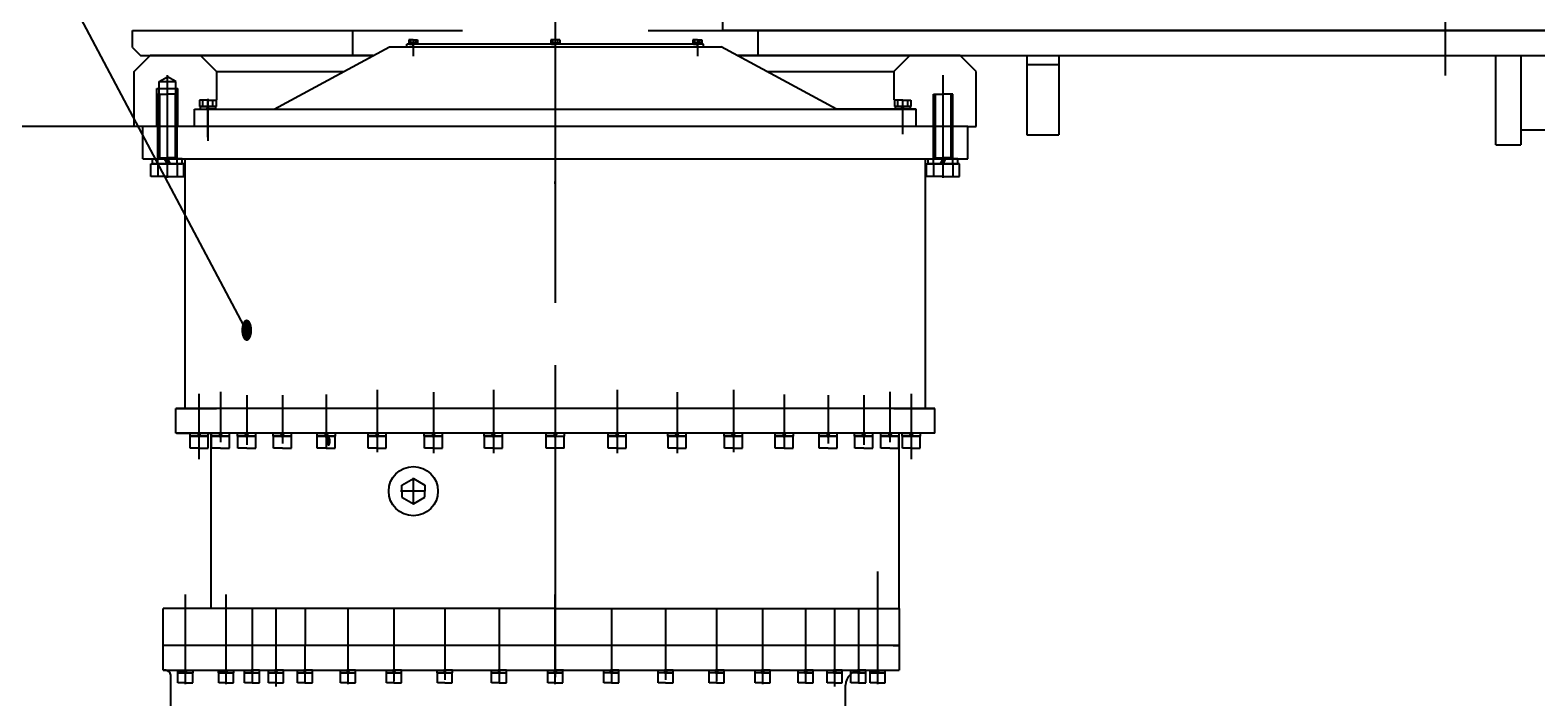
# Model space of a CAD drawing. Header units: millimetres. Extents: x 0 to 21000, y -315 to 14850.
# Drawn here: x 4672 to 7694, y 10352 to 11690 of the extents above; entities that cross this region are included whole.
import ezdxf
from ezdxf.enums import TextEntityAlignment as Align

# ---------------------------------------------------------------- set-up
doc = ezdxf.new("R2010")
doc.units = ezdxf.units.MM
doc.header["$LTSCALE"] = 500
doc.linetypes.add('F', pattern=[0.75, 0.5, -0.25])
doc.linetypes.add('G', pattern=[2, 1.25, -0.25, 0.25, -0.25])
for name, color, linetype in [('01', 7, 'Continuous'), ('02', 1, 'Continuous'), ('04', 2, 'F'), ('05', 142, 'G'), ('08', 1, 'Continuous'), ('11', 3, 'Continuous')]:
    doc.layers.add(name, color=color, linetype=linetype)
doc.styles.get("Standard").update_dxf_attribs({"font": 'isocp', "width": 0.707, "bigfont": 'intecad.shx'})
doc.dimstyles.new('INTE', dxfattribs={"dimscale": 50, "dimtxt": 3.5, "dimasz": 3, "dimexe": 3, "dimexo": 0, "dimgap": 1, "dimtad": 1, "dimdec": 0, "dimdsep": 46, "dimtxsty": 'Standard', "dimcen": 0, "dimclrd": 1, "dimclre": 1, "dimclrt": 3, "dimaunit": 1, "dimadec": 0, "dimazin": 0, "dimtfac": 1, "dimtmove": 0, "dimatfit": 0, "dimfxl": 1, "dimarcsym": 0})

# ---------------------------------------------------------------- blocks, each defined once
blk = doc.blocks.new('*U19')
at = {"layer": '01'}
for p, q in [((-25, 0), (-25, 33.2)), ((-25, 33.2), (0, 33.2)), ((0, 33.2), (0, 0)), ((0, 19.5), (-25, 19.5)), ((-25, 0), (-25, -33.2)), ((0, 19.5), (140, 19.5)), ((0, -33.2), (0, 0)), ((12, 19.5), (12, 0)), ((12, -19.5), (12, 0)), ((140, 19.5), (140, 0)), ((140, -19.5), (140, 0)), ((0, -19.5), (-25, -19.5)), ((0, -19.5), (140, -19.5)), ((-25, -33.2), (0, -33.2))]:
    blk.add_line(p, q, dxfattribs=at)
at = {"layer": '02'}
for p, q in [((140, 15.6), (12, 15.6)), ((140, -15.6), (12, -15.6))]:
    blk.add_line(p, q, dxfattribs=at)
at = {"layer": '05'}
blk.add_line((-28.1, 0), (143.5, 0), dxfattribs=at)
blk = doc.blocks.new('*U20')
at = {"layer": '01'}
for p, q in [((-29.7, 10), (-29.7, 0)), ((0, 10), (-29.7, 10)), ((-29.7, 0), (0, 0)), ((0, 0), (-5.8, 10)), ((0, 10), (5.8, 0)), ((0, 10), (29.7, 10)), ((29.7, 0), (0, 0)), ((29.7, 10), (29.7, 0))]:
    blk.add_line(p, q, dxfattribs=at)
at = {"layer": '05'}
blk.add_line((0, 12.1), (0, -2.1), dxfattribs=at)
blk = doc.blocks.new('*U49')
at = {"layer": '01'}
for p, q in [((-15.1, 5), (-15.1, 0)), ((0, 5), (-15.1, 5)), ((-15.1, 0), (0, 0)), ((0, 0), (-2.9, 5)), ((0, 5), (2.9, 0)), ((0, 5), (15.1, 5)), ((15.1, 0), (0, 0)), ((15.1, 5), (15.1, 0))]:
    blk.add_line(p, q, dxfattribs=at)
at = {"layer": '05'}
blk.add_line((0, 7.1), (0, -2.1), dxfattribs=at)
blk = doc.blocks.new('*U51')
at = {"layer": '01'}
for p, q in [((-18.3, 6), (-18.3, 0)), ((0, 6), (-18.3, 6)), ((-18.3, 0), (0, 0)), ((0, 0), (-3.5, 6)), ((0, 6), (3.5, 0)), ((0, 6), (18.3, 6)), ((18.3, 0), (0, 0)), ((18.3, 6), (18.3, 0))]:
    blk.add_line(p, q, dxfattribs=at)
at = {"layer": '05'}
blk.add_line((0, 8.1), (0, -2.1), dxfattribs=at)
blk = doc.blocks.new('*U52')
at = {"layer": '01'}
for p, q in [((0, 25.4), (-23, 12.2)), ((-23, 12.2), (-23, 0)), ((-23, -12.2), (-23, 0)), ((23, 12.2), (0, 25.4)), ((23, 0), (23, 12.2)), ((23, 0), (23, -12.2)), ((0, -25.4), (-23, -12.2)), ((23, -12.2), (0, -25.4))]:
    blk.add_line(p, q, dxfattribs=at)
at = {"layer": '05'}
for p, q in [((-24.7, 0), (25.5, 0)), ((0, 27), (0, -26.6))]:
    blk.add_line(p, q, dxfattribs=at)
blk = doc.blocks.new('*U53')
at = {"layer": '01'}
for p, q in [((-7.7, 2.6), (-7.7, 0)), ((0, 2.6), (-7.7, 2.6)), ((-7.7, 0), (0, 0)), ((0, 0), (-1.5, 2.6)), ((0, 2.6), (1.5, 0)), ((0, 2.6), (7.7, 2.6)), ((7.7, 0), (0, 0)), ((7.7, 2.6), (7.7, 0))]:
    blk.add_line(p, q, dxfattribs=at)
at = {"layer": '05'}
blk.add_line((0, 4.7), (0, -2.1), dxfattribs=at)
blk = doc.blocks.new('*U50')
at = {"layer": '01'}
for p, q in [((-15.1, 5), (-15.1, 0)), ((0, 5), (-15.1, 5)), ((-15.1, 0), (0, 0)), ((0, 0), (-2.9, 5)), ((0, 5), (2.9, 0)), ((0, 5), (15.1, 5)), ((15.1, 0), (0, 0)), ((15.1, 5), (15.1, 0))]:
    blk.add_line(p, q, dxfattribs=at)
at = {"layer": '05'}
blk.add_line((0, 7.1), (0, -2.1), dxfattribs=at)
blk = doc.blocks.new('*D79')
at = {"layer": '08', "color": 1, "lineweight": -2}
for p, q in [((4880.6, 11497), (3848.3, 11497)), ((3998.3, 11347), (3998.3, 6388.8)), ((4880.6, 6238.8), (3848.3, 6238.8))]:
    blk.add_line(p, q, dxfattribs=at)
at = {"layer": '08', "color": 1}
for points in [[(3973.3, 11347), (4023.3, 11347), (3998.3, 11497)], [(3973.3, 6388.8), (4023.3, 6388.8), (3998.3, 6238.8)]]:
    blk.add_solid(points, dxfattribs=at)
at = {"layer": 'Defpoints', "color": 0}
for p in [(4880.6, 11497), (3998.3, 6238.8), (4880.6, 6238.8)]:
    blk.add_point(p, dxfattribs=at)
at = {"layer": '08', "color": 3, "insert": (3860.8, 8867.9), "char_height": 175, "attachment_point": 5, "rotation": 90}
blk.add_mtext('5258', dxfattribs=at)

msp = doc.modelspace()

# ---------------------------------------------------------------- linework, layer by layer
for p, q in [((4877.1, 11689.4), (5538.8, 11689.4)), ((4877.1, 11655.4), (4877.1, 11689.4)), ((5911.3, 11689.4), (7967.1, 11689.4)), ((4877.1, 11655.4), (4893.1, 11639.4)), ((4880.6, 11607.4), (4912.6, 11639.4)), ((4893.1, 11639.4), (5360, 11639.4)), ((5360, 11639.4), (4912.6, 11639.4)), ((6090.2, 11639.4), (7967.1, 11639.4)), ((6537.6, 11639.4), (6090.2, 11639.4)), ((6569.6, 11607.4), (6537.6, 11639.4)), ((6671.1, 11639.4), (6671.1, 11480.4)), ((6671.1, 11639.4), (6735.1, 11639.4)), ((6735.1, 11639.4), (6735.1, 11480.4)), ((7612.1, 11460.4), (7612.1, 11639.4)), ((7662.1, 11639.4), (7662.1, 11487.4)), ((7662.1, 11639.4), (7662.1, 11461.4)), ((4880.6, 11497), (4880.6, 11607.4)), ((6569.6, 11497), (6569.6, 11607.4)), ((6735.1, 11620.4), (6671.1, 11620.4)), ((7662.1, 11490.4), (7967.1, 11490.4)), ((6671.1, 11480.4), (6735.1, 11480.4)), ((7662.1, 11464.4), (7662.1, 11460.4))]:
    msp.add_line(p, q)
at = {"layer": '01'}
for p, q in [((6061.1, 11689.4), (6061.1, 12272.4)), ((5431.2, 11671), (5431.2, 11664.6)), ((5440.1, 11671), (5431.2, 11671)), ((5435.1, 11664.6), (5435.1, 11671)), ((5440.1, 11671), (5449, 11671)), ((5445.1, 11664.6), (5445.1, 11671)), ((5449, 11671), (5449, 11664.6)), ((5734, 11671), (5716.2, 11671)), ((5716.2, 11671), (5716.2, 11664.6)), ((5720.1, 11664.6), (5720.1, 11671)), ((5730.1, 11664.6), (5730.1, 11671)), ((5734, 11671), (5734, 11664.6)), ((6010.1, 11671), (6001.2, 11671)), ((6001.2, 11671), (6001.2, 11664.6)), ((6005.1, 11664.6), (6005.1, 11671)), ((6010.1, 11671), (6019, 11671)), ((6015.1, 11664.6), (6015.1, 11671)), ((6019, 11671), (6019, 11664.6)), ((7985.1, 11689.4), (6061.1, 11689.4)), ((5161.1, 11532), (5392.6, 11657)), ((5392.6, 11657), (6057.6, 11657)), ((6022.6, 11662), (5427.6, 11662)), ((5427.6, 11657), (5427.6, 11662)), ((5427.6, 11660), (5427.6, 11662)), ((5431.2, 11664.6), (5440.1, 11664.6)), ((5449, 11664.6), (5440.1, 11664.6)), ((5716.2, 11664.6), (5734, 11664.6)), ((6001.2, 11664.6), (6010.1, 11664.6)), ((6019, 11664.6), (6010.1, 11664.6)), ((6022.6, 11657), (6022.6, 11662)), ((6289, 11532), (6057.6, 11657)), ((5011.6, 11549.5), (5011.6, 11537)), ((5028.1, 11549.5), (5011.6, 11549.5)), ((5018.1, 11537), (5018.1, 11549.5)), ((5028.1, 11549.5), (5044.6, 11549.5)), ((5038.1, 11537), (5038.1, 11549.5)), ((5044.6, 11549.5), (5044.6, 11537)), ((5044.9, 11550.5), (5045.6, 11550.5)), ((6405.3, 11550.5), (6404.6, 11550.5)), ((6405.6, 11549.5), (6405.6, 11537)), ((6422.1, 11549.5), (6405.6, 11549.5)), ((6412.1, 11537), (6412.1, 11549.5)), ((6422.1, 11549.5), (6438.5, 11549.5)), ((6432.1, 11537), (6432.1, 11549.5)), ((6438.5, 11549.5), (6438.5, 11537)), ((6483.6, 11422), (6483.6, 11562)), ((6483.6, 11562), (6503.1, 11562)), ((6522.6, 11562), (6503.1, 11562)), ((6522.6, 11422), (6522.6, 11562)), ((5001.1, 11532), (6449, 11532)), ((5001.1, 11532), (5161.1, 11532)), ((5001.1, 11497), (5001.1, 11532)), ((5011.6, 11537), (5028.1, 11537)), ((5044.6, 11537), (5028.1, 11537)), ((6449, 11532), (6289, 11532)), ((6405.6, 11537), (6422.1, 11537)), ((6438.5, 11537), (6422.1, 11537)), ((6449, 11497), (6449, 11532)), ((6449, 11497), (6449, 11532)), ((4897.6, 11497), (4880.6, 11497)), ((6552.6, 11497), (6569.6, 11497)), ((7612.1, 11460.4), (7662.1, 11460.4)), ((6483.6, 11434), (6503.1, 11434)), ((6522.6, 11434), (6503.1, 11434)), ((6469.9, 11422), (6503.1, 11422)), ((6469.9, 11397), (6469.9, 11422)), ((6503.1, 11397), (6469.9, 11397)), ((6483.6, 11422), (6483.6, 11397)), ((6536.3, 11422), (6503.1, 11422)), ((6503.1, 11397), (6536.3, 11397)), ((6522.6, 11422), (6522.6, 11397)), ((6536.3, 11397), (6536.3, 11422)), ((4992.7, 10852), (4992.7, 10876)), ((4992.7, 10876), (5010.7, 10876)), ((5010.7, 10852), (4992.7, 10852)), ((4998.7, 10876), (5010.7, 10876)), ((5028.7, 10876), (5010.7, 10876)), ((5022.7, 10876), (5010.7, 10876)), ((5010.7, 10852), (5028.7, 10852)), ((5028.7, 10852), (5028.7, 10876)), ((5035.6, 10852), (5035.6, 10876)), ((5035.6, 10876), (5053.6, 10876)), ((5053.6, 10852), (5035.6, 10852)), ((5041.6, 10876), (5053.6, 10876)), ((5071.6, 10876), (5053.6, 10876)), ((5065.6, 10876), (5053.6, 10876)), ((5053.6, 10852), (5071.6, 10852)), ((5071.6, 10852), (5071.6, 10876)), ((5088.2, 10876), (5106.2, 10876)), ((5088.2, 10852), (5088.2, 10876)), ((5106.2, 10852), (5088.2, 10852)), ((5094.2, 10876), (5106.2, 10876)), ((5124.2, 10876), (5106.2, 10876)), ((5118.2, 10876), (5106.2, 10876)), ((5106.2, 10852), (5124.2, 10852)), ((5124.2, 10852), (5124.2, 10876)), ((5159.7, 10852), (5159.7, 10876)), ((5159.7, 10876), (5177.7, 10876)), ((5177.7, 10852), (5159.7, 10852)), ((5165.7, 10876), (5177.7, 10876)), ((5195.7, 10876), (5177.7, 10876)), ((5189.7, 10876), (5177.7, 10876)), ((5177.7, 10852), (5195.7, 10852)), ((5195.7, 10852), (5195.7, 10876)), ((5247.8, 10876), (5265.8, 10876)), ((5247.8, 10852), (5247.8, 10876)), ((5265.8, 10852), (5247.8, 10852)), ((5253.8, 10876), (5265.8, 10876)), ((5283.8, 10876), (5265.8, 10876)), ((5277.8, 10876), (5265.8, 10876)), ((5265.8, 10852), (5283.8, 10852)), ((5283.8, 10852), (5283.8, 10876)), ((5349.8, 10852), (5349.8, 10876)), ((5349.8, 10876), (5367.8, 10876)), ((5367.8, 10852), (5349.8, 10852)), ((5355.8, 10876), (5367.8, 10876)), ((5385.8, 10876), (5367.8, 10876)), ((5379.8, 10876), (5367.8, 10876)), ((5367.8, 10852), (5385.8, 10852)), ((5385.8, 10852), (5385.8, 10876)), ((5462.7, 10852), (5462.7, 10876)), ((5462.7, 10876), (5480.7, 10876)), ((5480.7, 10852), (5462.7, 10852)), ((5468.7, 10876), (5480.7, 10876)), ((5498.7, 10876), (5480.7, 10876)), ((5492.7, 10876), (5480.7, 10876)), ((5480.7, 10852), (5498.7, 10852)), ((5498.7, 10852), (5498.7, 10876)), ((5583, 10852), (5583, 10876)), ((5583, 10876), (5601, 10876)), ((5601, 10852), (5583, 10852)), ((5589, 10876), (5601, 10876)), ((5619, 10876), (5601, 10876)), ((5613, 10876), (5601, 10876)), ((5601, 10852), (5619, 10852)), ((5619, 10852), (5619, 10876)), ((5707.1, 10852), (5707.1, 10876)), ((5707.1, 10876), (5743.1, 10876)), ((5743.1, 10852), (5707.1, 10852)), ((5743.1, 10852), (5743.1, 10876)), ((5831.2, 10852), (5831.2, 10876)), ((5831.2, 10876), (5849.2, 10876)), ((5849.2, 10852), (5831.2, 10852)), ((5837.2, 10876), (5849.2, 10876)), ((5867.2, 10876), (5849.2, 10876)), ((5861.2, 10876), (5849.2, 10876)), ((5849.2, 10852), (5867.2, 10852)), ((5867.2, 10852), (5867.2, 10876)), ((5951.4, 10852), (5951.4, 10876)), ((5951.4, 10876), (5969.4, 10876)), ((5969.4, 10852), (5951.4, 10852)), ((5957.4, 10876), (5969.4, 10876)), ((5987.4, 10876), (5969.4, 10876)), ((5981.4, 10876), (5969.4, 10876)), ((5969.4, 10852), (5987.4, 10852)), ((5987.4, 10852), (5987.4, 10876)), ((6064.4, 10852), (6064.4, 10876)), ((6064.4, 10876), (6082.4, 10876)), ((6082.4, 10852), (6064.4, 10852)), ((6070.4, 10876), (6082.4, 10876)), ((6100.4, 10876), (6082.4, 10876)), ((6094.4, 10876), (6082.4, 10876)), ((6082.4, 10852), (6100.4, 10852)), ((6100.4, 10852), (6100.4, 10876)), ((6166.4, 10852), (6166.4, 10876)), ((6166.4, 10876), (6184.4, 10876)), ((6184.4, 10852), (6166.4, 10852)), ((6172.4, 10876), (6184.4, 10876)), ((6202.4, 10876), (6184.4, 10876)), ((6196.4, 10876), (6184.4, 10876)), ((6184.4, 10852), (6202.4, 10852)), ((6202.4, 10852), (6202.4, 10876)), ((6254.5, 10852), (6254.5, 10876)), ((6254.5, 10876), (6272.5, 10876)), ((6272.5, 10852), (6254.5, 10852)), ((6260.5, 10876), (6272.5, 10876)), ((6290.5, 10876), (6272.5, 10876)), ((6284.5, 10876), (6272.5, 10876)), ((6272.5, 10852), (6290.5, 10852)), ((6290.5, 10852), (6290.5, 10876)), ((6325.9, 10852), (6325.9, 10876)), ((6325.9, 10876), (6343.9, 10876)), ((6343.9, 10852), (6325.9, 10852)), ((6331.9, 10876), (6343.9, 10876)), ((6361.9, 10876), (6343.9, 10876)), ((6355.9, 10876), (6343.9, 10876)), ((6343.9, 10852), (6361.9, 10852)), ((6361.9, 10852), (6361.9, 10876)), ((6378.5, 10852), (6378.5, 10876)), ((6378.5, 10876), (6396.5, 10876)), ((6396.5, 10852), (6378.5, 10852)), ((6384.5, 10876), (6396.5, 10876)), ((6414.5, 10876), (6396.5, 10876)), ((6408.5, 10876), (6396.5, 10876)), ((6396.5, 10852), (6414.5, 10852)), ((6414.5, 10852), (6414.5, 10876)), ((6421.4, 10876), (6439.4, 10876)), ((6421.4, 10852), (6421.4, 10876)), ((6439.4, 10852), (6421.4, 10852)), ((6427.4, 10876), (6439.4, 10876)), ((6457.4, 10876), (6439.4, 10876)), ((6451.4, 10876), (6439.4, 10876)), ((6439.4, 10852), (6457.4, 10852)), ((6457.4, 10852), (6457.4, 10876)), ((4938.6, 10407), (4938.6, 10531)), ((5725.1, 10456.5), (4938.6, 10456.5)), ((6408.3, 10456.5), (5725.1, 10456.5)), ((6415.1, 10456.5), (5725.1, 10456.5)), ((6402.9, 10456.5), (6415.1, 10456.5)), ((4943.6, 10407), (4938.6, 10407)), ((4938.6, 10407), (6348.5, 10407)), ((4966.5, 10406.9), (4983.3, 10406.9)), ((4968.3, 10381.9), (4968.3, 10401.9)), ((4968.3, 10401.9), (4983.3, 10401.9)), ((5000.1, 10406.9), (4983.3, 10406.9)), ((4998.3, 10401.9), (4983.3, 10401.9)), ((4998.3, 10381.9), (4998.3, 10401.9)), ((5035.1, 10407), (6415.1, 10407)), ((5048.1, 10406.9), (5064.9, 10406.9)), ((5049.9, 10401.9), (5064.9, 10401.9)), ((5049.9, 10381.9), (5049.9, 10401.9)), ((5081.7, 10406.9), (5064.9, 10406.9)), ((5079.9, 10401.9), (5064.9, 10401.9)), ((5079.9, 10381.9), (5079.9, 10401.9)), ((5102, 10402), (5117, 10402)), ((5102, 10382), (5102, 10402)), ((5132, 10382), (5132, 10402)), ((5149.7, 10382), (5149.7, 10402)), ((5149.7, 10402), (5164.7, 10402)), ((5179.7, 10382), (5179.7, 10402)), ((5207.8, 10382), (5207.8, 10402)), ((5207.8, 10402), (5222.8, 10402)), ((5237.8, 10382), (5237.8, 10402)), ((5294.2, 10382), (5294.2, 10402)), ((5294.2, 10402), (5309.2, 10402)), ((5324.2, 10382), (5324.2, 10402)), ((5386.5, 10402), (5401.5, 10402)), ((5386.5, 10382), (5386.5, 10402)), ((5416.5, 10382), (5416.5, 10402)), ((5488.6, 10402), (5503.6, 10402)), ((5488.6, 10382), (5488.6, 10402)), ((5518.6, 10382), (5518.6, 10402)), ((5597.5, 10382), (5597.5, 10402)), ((5597.5, 10402), (5612.5, 10402)), ((5627.5, 10382), (5627.5, 10402)), ((5708.3, 10407), (5725.1, 10407)), ((5708.3, 10407), (5725.1, 10407)), ((5710.1, 10382), (5710.1, 10402)), ((5710.1, 10402), (5725.1, 10402)), ((5710.1, 10402), (5725.1, 10402)), ((5710.1, 10382), (5710.1, 10402)), ((5741.8, 10407), (5725.1, 10407)), ((5741.8, 10407), (5725.1, 10407)), ((5740.1, 10402), (5725.1, 10402)), ((5740.1, 10402), (5725.1, 10402)), ((5740.1, 10382), (5740.1, 10402)), ((5740.1, 10382), (5740.1, 10402)), ((5822.7, 10382), (5822.7, 10402)), ((5852.7, 10402), (5837.7, 10402)), ((5852.7, 10382), (5852.7, 10402)), ((5931.5, 10382), (5931.5, 10402)), ((5961.5, 10402), (5946.5, 10402)), ((5961.5, 10382), (5961.5, 10402)), ((6033.7, 10382), (6033.7, 10402)), ((6063.7, 10402), (6048.7, 10402)), ((6063.7, 10382), (6063.7, 10402)), ((6126, 10382), (6126, 10402)), ((6156, 10402), (6141, 10402)), ((6156, 10382), (6156, 10402)), ((6212.3, 10382), (6212.3, 10402)), ((6242.3, 10402), (6227.3, 10402)), ((6242.3, 10382), (6242.3, 10402)), ((6270.5, 10382), (6270.5, 10402)), ((6270.5, 10382), (6270.5, 10402)), ((6300.5, 10402), (6285.5, 10402)), ((6300.5, 10402), (6285.5, 10402)), ((6300.5, 10382), (6300.5, 10402)), ((6300.5, 10382), (6300.5, 10402)), ((6318.1, 10382), (6318.1, 10402)), ((6318.1, 10382), (6318.1, 10402)), ((6348.1, 10402), (6333.1, 10402)), ((6348.1, 10402), (6333.1, 10402)), ((6348.1, 10382), (6348.1, 10402)), ((6348.1, 10382), (6348.1, 10402)), ((6355.3, 10406.9), (6372.1, 10406.9)), ((6357.1, 10381.9), (6357.1, 10401.9)), ((6357.1, 10401.9), (6372.1, 10401.9)), ((6388.8, 10406.9), (6372.1, 10406.9)), ((6387.1, 10401.9), (6372.1, 10401.9)), ((6387.1, 10381.9), (6387.1, 10401.9)), ((4953.6, 10263), (4953.6, 10397)), ((4983.3, 10381.9), (4968.3, 10381.9)), ((4983.3, 10381.9), (4998.3, 10381.9)), ((5064.9, 10381.9), (5049.9, 10381.9)), ((5064.9, 10381.9), (5079.9, 10381.9)), ((5117, 10382), (5102, 10382)), ((5117, 10382), (5132, 10382)), ((5164.7, 10382), (5149.7, 10382)), ((5164.7, 10382), (5179.7, 10382)), ((5222.8, 10382), (5207.8, 10382)), ((5222.8, 10382), (5237.8, 10382)), ((5309.2, 10382), (5294.2, 10382)), ((5309.2, 10382), (5324.2, 10382)), ((5401.5, 10382), (5386.5, 10382)), ((5401.5, 10382), (5416.5, 10382)), ((5503.6, 10382), (5488.6, 10382)), ((5503.6, 10382), (5518.6, 10382)), ((5612.5, 10382), (5597.5, 10382)), ((5612.5, 10382), (5627.5, 10382)), ((5725.1, 10382), (5710.1, 10382)), ((5725.1, 10382), (5710.1, 10382)), ((5725.1, 10382), (5740.1, 10382)), ((5725.1, 10382), (5740.1, 10382)), ((5837.7, 10382), (5822.7, 10382)), ((5837.7, 10382), (5852.7, 10382)), ((5946.5, 10382), (5931.5, 10382)), ((5946.5, 10382), (5961.5, 10382)), ((6048.7, 10382), (6033.7, 10382)), ((6048.7, 10382), (6063.7, 10382)), ((6141, 10382), (6126, 10382)), ((6141, 10382), (6156, 10382)), ((6227.3, 10382), (6212.3, 10382)), ((6227.3, 10382), (6242.3, 10382)), ((6285.5, 10382), (6270.5, 10382)), ((6285.5, 10382), (6270.5, 10382)), ((6285.5, 10382), (6300.5, 10382)), ((6285.5, 10382), (6300.5, 10382)), ((6307.6, 10313), (6307.6, 10377)), ((6333.1, 10382), (6318.1, 10382)), ((6333.1, 10382), (6318.1, 10382)), ((6333.1, 10382), (6348.1, 10382)), ((6333.1, 10382), (6348.1, 10382)), ((6372.1, 10381.9), (6357.1, 10381.9)), ((6372.1, 10381.9), (6387.1, 10381.9))]:
    msp.add_line(p, q, dxfattribs=at)
at = {"layer": '01', "color": 7, "linetype": 'Continuous'}
for p, q in [((5318.6, 11689.4), (5318.6, 11639.4)), ((6131.6, 11689.4), (6131.6, 11639.4)), ((5045.6, 11607.4), (5013.6, 11639.4)), ((6404.6, 11607.4), (6436.6, 11639.4)), ((5045.6, 11607.4), (5300.7, 11607.4)), ((5045.6, 11607.4), (5045.6, 11550.5)), ((6149.4, 11607.4), (6404.6, 11607.4)), ((6404.6, 11607.4), (6404.6, 11550.5)), ((4930.3, 11587), (4947.1, 11596.7)), ((4930.3, 11497), (4930.3, 11587)), ((4930.3, 11587), (4963.9, 11587)), ((4963.9, 11587), (4947.1, 11596.7)), ((4963.9, 11497), (4963.9, 11587)), ((4926.1, 11497), (4926.1, 11573)), ((4926.1, 11573), (4968.1, 11573)), ((4968.1, 11497), (4968.1, 11573)), ((6552.6, 11497), (4897.6, 11497)), ((4897.6, 11432), (4897.6, 11497)), ((6552.6, 11432), (6552.6, 11497)), ((4897.6, 11432), (6552.6, 11432)), ((4982.6, 10932), (4982.6, 11432)), ((4982.6, 10932), (4982.6, 11432)), ((6467.6, 10932), (6467.6, 11432)), ((6467.6, 10932), (6467.6, 11432)), ((6467.6, 10932), (6467.6, 11432)), ((6486.4, 10932), (4963.7, 10932)), ((4963.7, 10882), (4963.7, 10932)), ((4965.1, 10932), (5045.6, 10932)), ((6404.4, 10932), (6485.1, 10932)), ((6486.4, 10882), (6486.4, 10932)), ((6486.4, 10882), (6486.4, 10932)), ((6486.4, 10882), (4963.7, 10882)), ((4965.1, 10882), (5035.1, 10882)), ((5035.1, 10532), (5035.1, 10882)), ((5035.1, 10531), (5035.1, 10882)), ((6415.1, 10532), (6415.1, 10882)), ((6415.1, 10532), (6415.1, 10882)), ((6415.1, 10531), (6415.1, 10882)), ((5725.1, 10531), (4938.6, 10531)), ((5725.1, 10531), (5035.1, 10531)), ((5725.1, 10531), (6415.1, 10531)), ((5725.1, 10531), (6415.1, 10531)), ((6415.1, 10531), (6415.1, 10407)), ((6415.1, 10531), (6415.1, 10407))]:
    msp.add_line(p, q, dxfattribs=at)
at = {"layer": '01'}
msp.add_circle((5440.4, 10766), 49.4, dxfattribs=at)
for centre, radius, start, end in [((4943.6, 10397), 10, 0, 90), ((6337.6, 10377), 30, 90, 180)]:
    msp.add_arc(centre, radius, start, end, dxfattribs=at)
at = {"layer": '02'}
for p, q in [((5106.2, 11086.6), (4520.7, 12192.2)), ((6487.5, 11562), (6487.5, 11434)), ((6518.7, 11562), (6518.7, 11434))]:
    msp.add_line(p, q, dxfattribs=at)
at = {"layer": '05', "color": 142, "linetype": 'G'}
for p, q in [((5725.1, 13018.4), (5725.1, 10111.7)), ((5725, 11720.1), (5725, 11179.1))]:
    msp.add_line(p, q, dxfattribs=at)
at = {"layer": '05', "color": 4, "linetype": 'G'}
for p, q in [((7510.1, 11727.8), (7510.1, 11599.3)), ((5440.1, 11658.4), (5440.1, 11664.4)), ((5440.1, 11658.4), (5440.1, 11664.4)), ((6010.1, 11658.4), (6010.1, 11664.4)), ((6010.1, 11658.4), (6010.1, 11664.4)), ((6010.1, 11658.4), (6010.1, 11664.4)), ((5028.1, 11475.9), (5028.1, 11548.1)), ((6422.1, 11481.9), (6422.1, 11549.3)), ((4947.2, 11418.9), (4947.2, 11518.1)), ((6503, 11399.1), (6503, 11515.4)), ((5010.7, 10830), (5010.7, 10961)), ((5010.7, 10873.6), (5010.7, 10943)), ((5053.6, 10965.4), (5053.6, 10864.5)), ((5106.2, 10958.8), (5106.2, 10858.6)), ((5177.7, 10958.8), (5177.7, 10861.8)), ((5265.8, 10959.8), (5265.8, 10852.1)), ((5367.8, 10969.1), (5367.8, 10844.1)), ((5480.7, 10964.2), (5480.7, 10842.5)), ((5601, 10969.1), (5601, 10842.5)), ((5849.2, 10969.1), (5849.2, 10842.5)), ((5969.4, 10964.2), (5969.4, 10842.5)), ((6082.4, 10969.1), (6082.4, 10844.1)), ((6184.4, 10959.8), (6184.4, 10852.1)), ((6272.5, 10958.8), (6272.5, 10861.8)), ((6343.9, 10958.8), (6343.9, 10858.6)), ((6396.5, 10965.4), (6396.5, 10864.5)), ((6439.4, 10830), (6439.4, 10961)), ((6439.4, 10837.4), (6439.4, 10956.4)), ((6439.4, 10873.6), (6439.4, 10943)), ((6439.4, 10873.6), (6439.4, 10943)), ((6372.1, 10498.9), (6372.1, 10604.7)), ((4983.3, 10383), (4983.3, 10559.1)), ((5064.9, 10383), (5064.9, 10559.1)), ((5725.1, 10383), (5725.1, 10559.1)), ((6372.1, 10383), (6372.1, 10559.1)), ((4983.3, 10412.1), (4983.3, 10532)), ((5064.9, 10412.1), (5064.9, 10532)), ((5117, 10532), (5117, 10381)), ((5164.7, 10532), (5164.7, 10374.4)), ((5223.2, 10532), (5222.8, 10382.6)), ((5309.2, 10532), (5309.2, 10379.3)), ((5401.5, 10532), (5401.5, 10384.3)), ((5503.6, 10532), (5503.6, 10387.6)), ((5612.5, 10532), (5612.5, 10382.6)), ((5725.1, 10412.1), (5725.1, 10532)), ((5837.7, 10532), (5837.7, 10382.6)), ((5946.5, 10532), (5946.5, 10387.6)), ((6048.7, 10532), (6048.7, 10384.3)), ((6141, 10532), (6141, 10379.3)), ((6227, 10532), (6227.4, 10382.6)), ((6285.5, 10532), (6285.5, 10374.4)), ((6285.5, 10532), (6285.5, 10374.4)), ((6333.1, 10532), (6333.1, 10381)), ((6333.1, 10532), (6333.1, 10381)), ((6372.1, 10412.1), (6372.1, 10532))]:
    msp.add_line(p, q, dxfattribs=at)
at = {"layer": '05'}
for p, q in [((5440.1, 11671.1), (5440.1, 11638.1)), ((6010.1, 11671.1), (6010.1, 11638.1)), ((4947.1, 11494), (4947.1, 11599.7)), ((6503.1, 11494), (6503.1, 11599.7)), ((5028.1, 11552.6), (5028.1, 11468.5)), ((6503.1, 11393.9), (6503.1, 11565.6)), ((6372.1, 10386.4), (6372.1, 10535.6)), ((4983.3, 10378.9), (4983.3, 10435)), ((5064.9, 10378.9), (5064.9, 10435)), ((5725.1, 10378.9), (5725.1, 10435)), ((6372.1, 10378.9), (6372.1, 10435))]:
    msp.add_line(p, q, dxfattribs=at)
at = {"layer": '11'}
msp.add_line((5725, 11382), (5725, 11387), dxfattribs=at)

# ---------------------------------------------------------------- block references
at = {"layer": '01'}
for name, p, rotation in [('*U19', (4947.1, 11422), 90), ('*U20', (4947.1, 11432), 180), ('*U52', (5440.4, 10766), 180), ('*U49', (5725.1, 10407), 180), ('*U49', (5837.7, 10407), 180), ('*U49', (5946.5, 10407), 180), ('*U49', (6048.7, 10407), 180), ('*U49', (6141, 10407), 180), ('*U49', (6227.3, 10407), 180), ('*U49', (6285.5, 10407), 180), ('*U49', (6285.5, 10407), 180), ('*U49', (6333.1, 10407), 180), ('*U49', (6333.1, 10407), 180), ('*U49', (6372.1, 10406.9), 180)]:
    msp.add_blockref(name, p, dxfattribs=dict(at, rotation=rotation))
at = {"layer": '01', "xscale": -1, "rotation": 180}
for name, p in [('*U20', (6503.1, 11432)), ('*U49', (4983.3, 10406.9)), ('*U49', (5064.9, 10406.9)), ('*U49', (5117, 10407)), ('*U49', (5164.7, 10407)), ('*U49', (5222.8, 10407)), ('*U49', (5309.2, 10407)), ('*U49', (5401.5, 10407)), ('*U49', (5503.6, 10407)), ('*U49', (5612.5, 10407)), ('*U49', (5725.1, 10407))]:
    msp.add_blockref(name, p, dxfattribs=at)
at = {"layer": '04', "xscale": -1}
for p in [(5028.1, 11532), (6422.1, 11532)]:
    msp.add_blockref('*U50', p, dxfattribs=at)
at = {"layer": '04', "xscale": -1, "rotation": 180}
for p in [(5010.7, 10882), (5053.6, 10882), (5106.2, 10882), (5177.7, 10882), (5265.8, 10882), (5367.8, 10882), (5480.7, 10882), (5601, 10882), (5725.1, 10882), (5849.2, 10882), (5969.4, 10882), (6082.4, 10882), (6184.4, 10882), (6272.5, 10882), (6343.9, 10882), (6396.5, 10882), (6439.4, 10882)]:
    msp.add_blockref('*U51', p, dxfattribs=at)
at = {"layer": '05'}
for p in [(5440.1, 11662), (5725.1, 11662), (6010.1, 11662)]:
    msp.add_blockref('*U53', p, dxfattribs=at)

# ---------------------------------------------------------------- texts
at = {"layer": '02', "width": 0.605172}
msp.add_text('●', height=40, dxfattribs=at).set_placement((5094.2, 11066.6), (5118.2, 11066.6), align=Align.FIT)
msp.add_text('●', height=16, rotation=180, dxfattribs=at).set_placement((5275.1, 10876.4), (5265.5, 10876.4), align=Align.FIT)

# ---------------------------------------------------------------- dimensions: what is measured, and where the dimension line sits
at = {"layer": '08'}
dim = msp.add_linear_dim(base=(3998.3, 6238.8), p1=(4880.6, 11497), p2=(4880.6, 6238.8), angle=90, dimstyle='INTE', dxfattribs=at)
dim.commit()
dim.dimension.update_dxf_attribs({"geometry": '*D79', "text_midpoint": (3860.8, 8867.9)})

doc.saveas('drawing.dxf')
